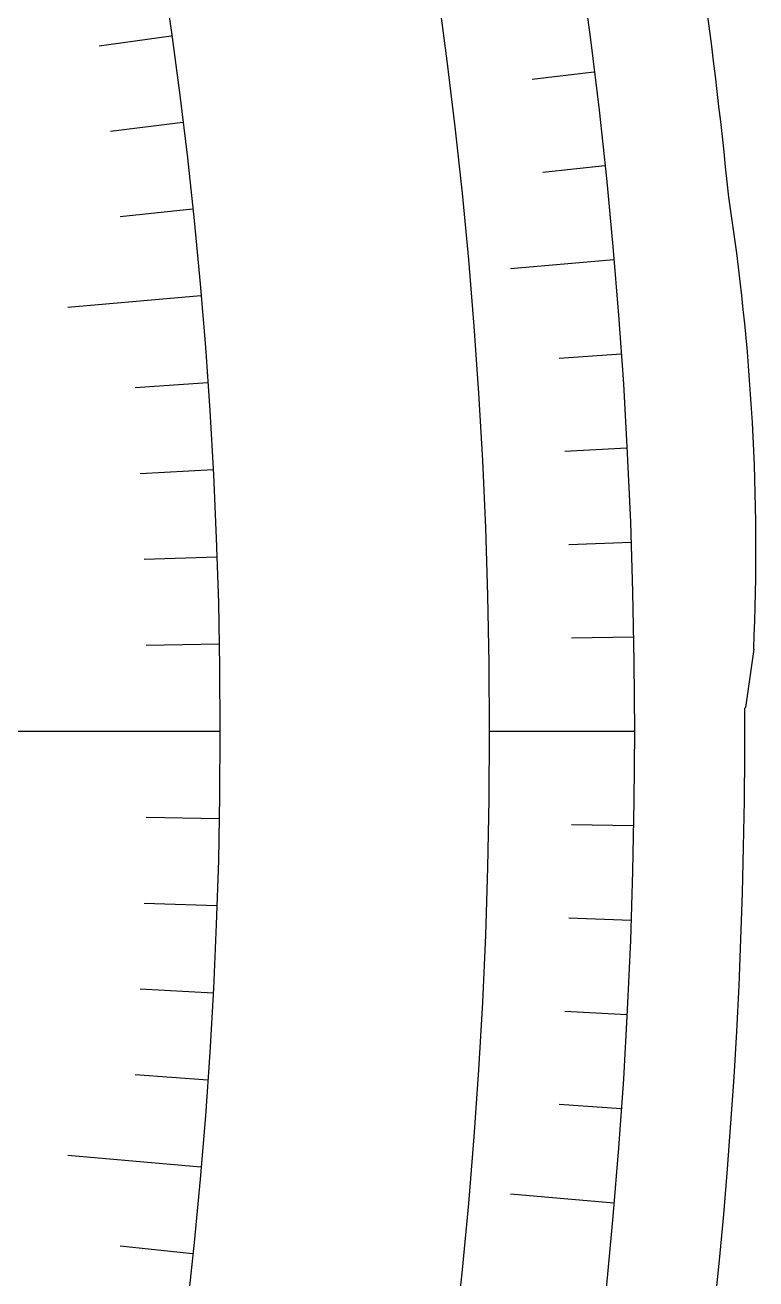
# Model space of a CAD drawing. Header units: millimetres. Extents: x -93 to 93, y -93 to 104.
# Drawn here: x 80.45 to 92.69, y -9.17 to 11.83 of the extents above; entities that cross this region are included whole.
import ezdxf

# ---------------------------------------------------------------- set-up
doc = ezdxf.new("R2010")
doc.units = ezdxf.units.MM
for name, color, linetype in [('CUT_OUTER', 1, 'Continuous'), ('ENGRAVE', 7, 'Continuous'), ('ENGRAVE_FINE', 8, 'Continuous')]:
    doc.layers.add(name, color=color, linetype=linetype)

msp = doc.modelspace()

# ---------------------------------------------------------------- linework, layer by layer
at = {"layer": 'CUT_OUTER'}
msp.add_lwpolyline([(92.6493, 1.3783), (92.5107, 0.404), (92.51, 0.4006), (92.5073, 0.3986), (92.4988, 0.3929)], dxfattribs=at)
for centre, radius, start, end in [((-5.854, -0.8459), 98.5723, 5.704841, 15.16579), ((54.0691, 3.0415), 38.616, 357.53144, 8.80492), ((-0.0002, -0.0002), 92.4998, 179.658282, 0.243527)]:
    msp.add_arc(centre, radius, start, end, dxfattribs=at)
at = {"layer": 'ENGRAVE'}
for points in [[(90.305, 7.9007), (88.5773, 7.7495)], [(83.3939, 7.296), (81.164, 7.1009)], [(83.7125, 0), (73.5375, 0)], [(90.65, 0), (88.2219, 0)], [(83.3939, -7.296), (81.164, -7.1009)], [(90.305, -7.9007), (88.5773, -7.7495)]]:
    msp.add_lwpolyline(points, dxfattribs=at)
for radius in [90.65, 90.65, 88.2219, 83.7125, 83.7125]:
    msp.add_circle((0, 0), radius, dxfattribs=at)
at = {"layer": 'ENGRAVE_FINE'}
for points in [[(82.8978, 11.6505), (81.6887, 11.4806)], [(89.9743, 11.0475), (88.9414, 10.9206)], [(83.0885, 10.202), (81.8766, 10.0532)], [(90.1534, 9.4755), (89.1185, 9.3667)], [(83.2539, 8.7503), (82.0396, 8.6227)], [(90.4292, 6.3234), (89.3911, 6.2508)], [(83.5086, 5.8395), (82.2906, 5.7543)], [(90.5258, 4.7443), (89.4866, 4.6898)], [(83.5978, 4.3812), (82.3784, 4.3173)], [(90.5948, 3.1636), (89.5548, 3.1273)], [(83.6615, 2.9215), (82.4412, 2.8789)], [(90.6362, 1.5821), (89.5957, 1.5639)], [(83.6998, 1.461), (82.4789, 1.4397)], [(83.6998, -1.461), (82.4789, -1.4397)], [(90.6362, -1.5821), (89.5957, -1.5639)], [(83.6615, -2.9215), (82.4412, -2.8789)], [(90.5948, -3.1636), (89.5548, -3.1273)], [(83.5978, -4.3812), (82.3784, -4.3173)], [(90.5258, -4.7443), (89.4866, -4.6898)], [(83.5086, -5.8395), (82.2906, -5.7543)], [(90.4292, -6.3234), (89.3911, -6.2508)], [(83.2539, -8.7503), (82.0396, -8.6227)]]:
    msp.add_lwpolyline(points, dxfattribs=at)

doc.saveas('drawing.dxf')
